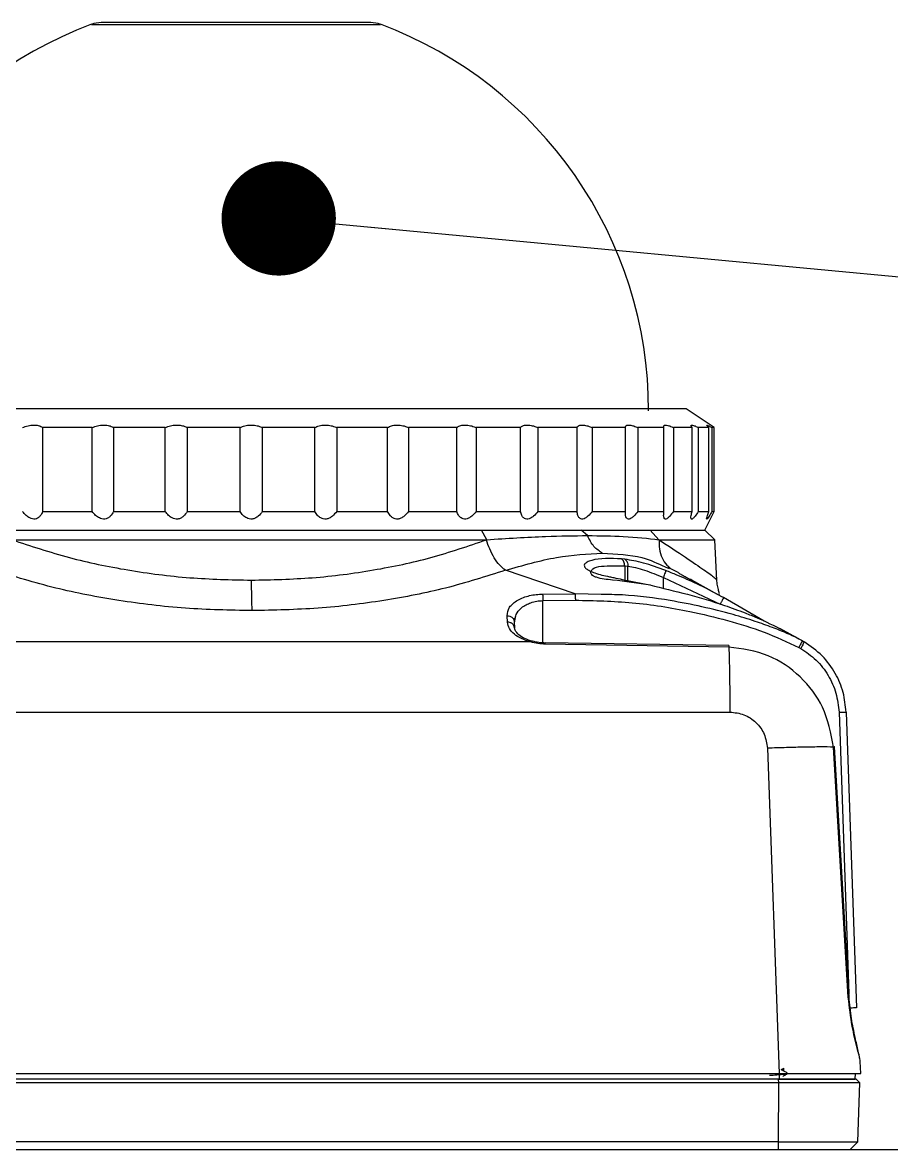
# Model space of a CAD drawing. Header units: millimetres. Extents: x 0 to 297, y 0 to 210.
# Drawn here: x 144.93 to 152.65, y 177.07 to 187.08 of the extents above; entities that cross this region are included whole.
import ezdxf

# ---------------------------------------------------------------- set-up
doc = ezdxf.new("R2010")
doc.units = ezdxf.units.MM
doc.layers.add('图框', color=7, linetype='Continuous')
doc.dimstyles.new('SLDDIMSTYLE0', dxfattribs={"dimtxt": 0.18, "dimasz": 1.016, "dimexe": 0, "dimexo": 0.0625, "dimgap": 0, "dimtad": 0, "dimtih": 1, "dimtoh": 1, "dimdec": 0, "dimrnd": 1e-09, "dimzin": 0, "dimdsep": 46, "dimtxsty": 'Standard', "dimblk1": 'DOT', "dimblk2": 'DOT', "dimsah": 1, "dimcen": 0.09, "dimadec": 0, "dimazin": 0, "dimtfac": 1.016, "dimtdec": 0, "dimtofl": 0, "dimtmove": 0, "dimatfit": 3, "dimldrblk": 'DOT', "dimfxl": 1, "dimfrac": 2, "dimtolj": 1, "dimtzin": 0, "dimarcsym": 0})

# ---------------------------------------------------------------- blocks, each defined once
blk = doc.blocks.new('_Dot')
at = {"color": 0, "linetype": 'ByBlock', "lineweight": -2}
blk.add_line((-0.5, 0), (-1, 0), dxfattribs=at)
at = {"color": 0, "linetype": 'ByBlock', "const_width": 0.5}
blk.add_lwpolyline([(-0.25, 0, 1), (0.25, 0, 1)], format="xyb", close=True, dxfattribs=at)

msp = doc.modelspace()

# ---------------------------------------------------------------- linework, layer by layer
at = {"color": 7, "linetype": 'Continuous', "lineweight": 25}
for p, q in [((145.537, 187.068), (145.538, 187.068)), ((145.538, 187.068), (148.107, 187.068)), ((148.019, 187.084), (145.625, 187.084)), ((148.107, 187.068), (148.106, 187.068)), ((150.822, 183.651), (142.824, 183.651)), ((151.072, 183.485), (150.822, 183.651)), ((145.544, 183.485), (145.104, 183.485)), ((145.104, 183.485), (145.104, 182.738)), ((145.544, 182.738), (145.544, 183.485)), ((146.194, 183.485), (145.733, 183.485)), ((145.733, 183.485), (145.733, 182.738)), ((146.194, 182.738), (146.194, 183.485)), ((146.859, 183.485), (146.389, 183.485)), ((146.389, 183.485), (146.389, 182.738)), ((146.859, 182.738), (146.859, 183.485)), ((147.523, 183.485), (147.056, 183.485)), ((147.056, 183.485), (147.056, 182.738)), ((147.523, 182.738), (147.523, 183.485)), ((148.17, 183.485), (147.717, 183.485)), ((147.717, 183.485), (147.717, 182.738)), ((148.17, 182.738), (148.17, 183.485)), ((148.784, 183.485), (148.356, 183.485)), ((148.356, 183.485), (148.356, 182.738)), ((148.784, 182.738), (148.784, 183.485)), ((149.35, 183.485), (148.957, 183.485)), ((148.957, 183.485), (148.957, 182.738)), ((149.35, 182.738), (149.35, 183.485)), ((149.853, 183.485), (149.505, 183.485)), ((149.505, 183.485), (149.505, 182.738)), ((149.853, 182.738), (149.853, 183.485)), ((150.282, 183.485), (149.988, 183.485)), ((149.988, 183.485), (149.988, 182.738)), ((150.282, 182.738), (150.282, 183.485)), ((150.625, 183.485), (150.393, 183.485)), ((150.393, 183.485), (150.393, 182.738)), ((150.625, 182.738), (150.625, 183.485)), ((150.875, 183.485), (150.709, 183.485)), ((150.709, 183.485), (150.709, 182.738)), ((150.875, 182.738), (150.875, 183.485)), ((151.025, 183.485), (150.93, 183.485)), ((150.93, 183.485), (150.93, 182.738)), ((151.025, 182.738), (151.025, 183.485)), ((151.072, 183.485), (151.05, 183.485)), ((151.05, 183.485), (151.05, 182.738)), ((151.072, 182.738), (151.072, 183.485)), ((145.104, 182.738), (145.544, 182.738)), ((145.733, 182.738), (146.194, 182.738)), ((146.389, 182.738), (146.859, 182.738)), ((147.056, 182.738), (147.523, 182.738)), ((147.717, 182.738), (148.17, 182.738)), ((148.356, 182.738), (148.784, 182.738)), ((148.957, 182.738), (149.35, 182.738)), ((149.505, 182.738), (149.853, 182.738)), ((149.988, 182.738), (150.282, 182.738)), ((150.393, 182.738), (150.625, 182.738)), ((150.709, 182.738), (150.875, 182.738)), ((150.93, 182.738), (151.025, 182.738)), ((150.989, 182.571), (151.072, 182.738)), ((151.05, 182.738), (151.072, 182.738)), ((142.657, 182.571), (150.989, 182.571)), ((149.05, 182.488), (149.004, 182.571)), ((149.947, 182.524), (149.89, 182.571)), ((150.504, 182.571), (150.581, 182.488)), ((151.076, 182.488), (150.989, 182.571)), ((149.048, 182.488), (149.05, 182.488)), ((150.581, 182.488), (150.582, 182.488)), ((151.095, 182.124), (151.076, 182.488)), ((150.278, 182.314), (150.249, 182.317)), ((149.835, 182.007), (149.216, 182.216)), ((150.276, 182.254), (150.305, 182.251)), ((150.276, 182.254), (150.276, 182.115)), ((150.305, 182.111), (150.305, 182.251)), ((150.635, 182.246), (150.671, 182.231)), ((150.75, 182.195), (150.663, 182.242)), ((150.75, 182.195), (150.75, 182.195)), ((150.62, 182.152), (151.124, 181.915)), ((150.62, 182.053), (150.62, 182.152)), ((151.101, 182.002), (150.873, 182.127)), ((149.547, 182.004), (149.835, 182.007)), ((150.068, 182.001), (149.835, 182.007)), ((149.549, 181.946), (149.838, 181.95)), ((149.549, 181.571), (149.549, 181.946)), ((151.515, 181.764), (151.154, 181.973)), ((149.235, 181.755), (149.231, 181.812)), ((149.292, 181.777), (149.3, 181.791)), ((149.297, 181.754), (149.303, 181.782)), ((149.3, 181.701), (149.297, 181.758)), ((151.839, 181.597), (151.656, 181.697)), ((149.44, 181.579), (144.518, 181.579)), ((151.201, 181.547), (149.571, 181.57)), ((149.571, 181.57), (149.571, 181.569)), ((151.201, 181.534), (149.571, 181.559)), ((151.823, 181.531), (151.84, 181.522)), ((151.872, 181.578), (151.853, 181.589)), ((142.77, 180.956), (151.211, 180.956)), ((152.181, 180.954), (152.268, 178.45)), ((152.244, 180.956), (152.335, 178.327)), ((151.544, 180.635), (151.648, 177.743)), ((152.263, 178.421), (152.131, 180.645)), ((152.27, 178.421), (152.142, 180.646)), ((151.666, 177.777), (151.691, 177.791)), ((151.691, 177.764), (151.691, 177.791)), ((152.374, 177.743), (152.37, 177.849)), ((142.34, 177.743), (151.648, 177.743)), ((151.641, 177.693), (142.345, 177.693)), ((151.649, 177.693), (151.641, 177.693)), ((151.641, 177.693), (151.642, 177.66)), ((152.334, 177.693), (151.641, 177.693)), ((151.649, 177.743), (151.649, 177.693)), ((151.69, 177.765), (151.668, 177.778)), ((152.323, 177.693), (152.326, 177.743)), ((152.367, 177.66), (152.334, 177.693)), ((151.642, 177.66), (142.346, 177.66)), ((151.642, 177.66), (151.641, 177.135)), ((152.367, 177.66), (151.642, 177.66)), ((152.348, 177.135), (152.367, 177.66)), ((151.641, 177.135), (142.346, 177.135)), ((151.641, 177.135), (151.639, 177.068)), ((151.641, 177.135), (152.348, 177.135)), ((152.279, 177.068), (152.348, 177.135)), ((136.822, 177.068), (156.822, 177.068))]:
    msp.add_line(p, q, dxfattribs=at)
for centre, radius, start, end in [((146.822, 183.634), 3.667, 110.5142, 180), ((145.625, 186.834), 0.25, 90, 110.5142), ((148.019, 186.834), 0.25, 69.4858, 90), ((146.822, 183.634), 3.667, 0, 69.4858)]:
    msp.add_arc(centre, radius, start, end, dxfattribs=at)
for points, knots in [([(145.538, 187.068), (145.538, 187.068), (145.538, 187.068), (145.538, 187.068), (145.538, 187.068)], [0, 0, 0, 0, 0.560001, 1, 1, 1, 1]), ([(144.926, 183.485), (144.942, 183.49), (144.974, 183.502), (145.023, 183.508), (145.065, 183.505), (145.09, 183.495), (145.101, 183.487), (145.104, 183.485)], [0, 0, 0, 0, 0.2370513, 0.4750686, 0.6949962, 0.910662, 1, 1, 1, 1]), ([(145.544, 183.485), (145.559, 183.49), (145.591, 183.502), (145.642, 183.508), (145.687, 183.505), (145.716, 183.495), (145.729, 183.487), (145.733, 183.485)], [0, 0, 0, 0, 0.237051, 0.475069, 0.694996, 0.910662, 1, 1, 1, 1]), ([(146.194, 183.485), (146.208, 183.49), (146.238, 183.502), (146.289, 183.508), (146.337, 183.505), (146.369, 183.495), (146.385, 183.487), (146.389, 183.485)], [0, 0, 0, 0, 0.237051, 0.475069, 0.694996, 0.910662, 1, 1, 1, 1]), ([(146.859, 183.485), (146.872, 183.49), (146.9, 183.502), (146.95, 183.508), (146.999, 183.505), (147.033, 183.495), (147.051, 183.487), (147.056, 183.485)], [0, 0, 0, 0, 0.237051, 0.475069, 0.694996, 0.910662, 1, 1, 1, 1]), ([(147.523, 183.485), (147.535, 183.49), (147.559, 183.502), (147.607, 183.508), (147.656, 183.505), (147.692, 183.495), (147.711, 183.487), (147.717, 183.485)], [0, 0, 0, 0, 0.237051, 0.475069, 0.694996, 0.910662, 1, 1, 1, 1]), ([(148.17, 183.485), (148.181, 183.49), (148.201, 183.502), (148.245, 183.508), (148.293, 183.505), (148.33, 183.495), (148.35, 183.487), (148.356, 183.485)], [0, 0, 0, 0, 0.237051, 0.475069, 0.694996, 0.910662, 1, 1, 1, 1]), ([(148.784, 183.485), (148.792, 183.49), (148.808, 183.502), (148.848, 183.508), (148.893, 183.505), (148.931, 183.495), (148.951, 183.487), (148.957, 183.485)], [0, 0, 0, 0, 0.237051, 0.475069, 0.694996, 0.910662, 1, 1, 1, 1]), ([(149.35, 183.485), (149.356, 183.49), (149.367, 183.502), (149.401, 183.508), (149.443, 183.505), (149.479, 183.495), (149.499, 183.487), (149.505, 183.485)], [0, 0, 0, 0, 0.237051, 0.475069, 0.694996, 0.910662, 1, 1, 1, 1]), ([(149.853, 183.485), (149.856, 183.49), (149.863, 183.502), (149.891, 183.508), (149.928, 183.505), (149.962, 183.495), (149.982, 183.487), (149.988, 183.485)], [0, 0, 0, 0, 0.237051, 0.475069, 0.694996, 0.910662, 1, 1, 1, 1]), ([(150.282, 183.485), (150.283, 183.49), (150.284, 183.502), (150.305, 183.508), (150.337, 183.505), (150.368, 183.495), (150.387, 183.487), (150.393, 183.485)], [0, 0, 0, 0, 0.237051, 0.475069, 0.694996, 0.910662, 1, 1, 1, 1]), ([(150.625, 183.485), (150.624, 183.49), (150.62, 183.502), (150.633, 183.508), (150.659, 183.505), (150.686, 183.495), (150.704, 183.487), (150.709, 183.485)], [0, 0, 0, 0, 0.237051, 0.475069, 0.694996, 0.910662, 1, 1, 1, 1]), ([(150.875, 183.485), (150.871, 183.49), (150.862, 183.502), (150.868, 183.508), (150.887, 183.505), (150.91, 183.495), (150.926, 183.487), (150.93, 183.485)], [0, 0, 0, 0, 0.237051, 0.475069, 0.694996, 0.910662, 1, 1, 1, 1]), ([(151.025, 183.485), (151.019, 183.49), (151.005, 183.502), (151.003, 183.508), (151.014, 183.505), (151.032, 183.495), (151.046, 183.487), (151.05, 183.485)], [0, 0, 0, 0, 0.237051, 0.475069, 0.694996, 0.910662, 1, 1, 1, 1]), ([(145.104, 182.738), (145.097, 182.723), (145.086, 182.7), (145.062, 182.679), (145.038, 182.67), (145.014, 182.671), (144.986, 182.682), (144.955, 182.704), (144.936, 182.726), (144.926, 182.738)], [0, 0, 0, 0, 0.2220781, 0.3538675, 0.4589202, 0.564514, 0.6602665, 0.8183359, 1, 1, 1, 1]), ([(145.733, 182.738), (145.725, 182.723), (145.712, 182.7), (145.684, 182.679), (145.658, 182.67), (145.632, 182.671), (145.603, 182.682), (145.572, 182.704), (145.554, 182.726), (145.544, 182.738)], [0, 0, 0, 0, 0.222078, 0.353868, 0.45892, 0.564514, 0.660267, 0.818336, 1, 1, 1, 1]), ([(146.389, 182.738), (146.379, 182.723), (146.364, 182.7), (146.334, 182.679), (146.306, 182.67), (146.279, 182.671), (146.25, 182.682), (146.22, 182.704), (146.203, 182.726), (146.194, 182.738)], [0, 0, 0, 0, 0.222078, 0.353868, 0.45892, 0.564514, 0.660267, 0.818336, 1, 1, 1, 1]), ([(147.056, 182.738), (147.045, 182.723), (147.028, 182.7), (146.995, 182.679), (146.967, 182.67), (146.94, 182.671), (146.912, 182.682), (146.883, 182.704), (146.867, 182.726), (146.859, 182.738)], [0, 0, 0, 0, 0.222078, 0.353868, 0.45892, 0.564514, 0.660267, 0.818336, 1, 1, 1, 1]), ([(147.717, 182.738), (147.705, 182.723), (147.686, 182.7), (147.653, 182.679), (147.625, 182.67), (147.598, 182.671), (147.571, 182.682), (147.544, 182.704), (147.531, 182.726), (147.523, 182.738)], [0, 0, 0, 0, 0.222078, 0.353868, 0.45892, 0.564514, 0.660267, 0.818336, 1, 1, 1, 1]), ([(148.356, 182.738), (148.343, 182.723), (148.324, 182.7), (148.29, 182.679), (148.262, 182.67), (148.237, 182.671), (148.212, 182.682), (148.188, 182.704), (148.177, 182.726), (148.17, 182.738)], [0, 0, 0, 0, 0.222078, 0.353868, 0.45892, 0.564514, 0.660267, 0.818336, 1, 1, 1, 1]), ([(148.957, 182.738), (148.944, 182.723), (148.924, 182.7), (148.891, 182.679), (148.864, 182.67), (148.841, 182.671), (148.818, 182.682), (148.798, 182.704), (148.789, 182.726), (148.784, 182.738)], [0, 0, 0, 0, 0.222078, 0.353868, 0.45892, 0.564514, 0.660267, 0.818336, 1, 1, 1, 1]), ([(149.505, 182.738), (149.493, 182.723), (149.473, 182.7), (149.441, 182.679), (149.416, 182.67), (149.395, 182.671), (149.376, 182.682), (149.359, 182.704), (149.353, 182.726), (149.35, 182.738)], [0, 0, 0, 0, 0.222078, 0.353868, 0.45892, 0.564514, 0.660267, 0.818336, 1, 1, 1, 1]), ([(149.988, 182.738), (149.976, 182.723), (149.956, 182.7), (149.927, 182.679), (149.904, 182.67), (149.886, 182.671), (149.87, 182.682), (149.858, 182.704), (149.855, 182.726), (149.853, 182.738)], [0, 0, 0, 0, 0.222078, 0.353868, 0.45892, 0.564514, 0.660267, 0.818336, 1, 1, 1, 1]), ([(150.393, 182.738), (150.381, 182.723), (150.362, 182.7), (150.336, 182.679), (150.316, 182.67), (150.302, 182.671), (150.29, 182.682), (150.282, 182.704), (150.282, 182.726), (150.282, 182.738)], [0, 0, 0, 0, 0.222078, 0.353868, 0.45892, 0.564514, 0.660267, 0.818336, 1, 1, 1, 1]), ([(150.709, 182.738), (150.698, 182.723), (150.681, 182.7), (150.658, 182.679), (150.642, 182.67), (150.631, 182.671), (150.624, 182.682), (150.621, 182.704), (150.624, 182.726), (150.625, 182.738)], [0, 0, 0, 0, 0.222078, 0.353868, 0.45892, 0.564514, 0.660267, 0.818336, 1, 1, 1, 1]), ([(150.93, 182.738), (150.921, 182.723), (150.905, 182.7), (150.886, 182.679), (150.874, 182.67), (150.867, 182.671), (150.864, 182.682), (150.866, 182.704), (150.872, 182.726), (150.875, 182.738)], [0, 0, 0, 0, 0.222078, 0.353868, 0.45892, 0.564514, 0.660267, 0.818336, 1, 1, 1, 1]), ([(151.05, 182.738), (151.042, 182.723), (151.029, 182.7), (151.014, 182.679), (151.007, 182.67), (151.004, 182.671), (151.005, 182.682), (151.012, 182.704), (151.021, 182.726), (151.025, 182.738)], [0, 0, 0, 0, 0.222078, 0.353868, 0.45892, 0.564514, 0.660267, 0.818336, 1, 1, 1, 1]), ([(149.004, 182.571), (149.098, 182.571), (149.275, 182.571), (149.517, 182.571), (149.721, 182.571), (149.836, 182.571), (149.89, 182.571)], [0, 0, 0, 0, 0.2969836, 0.5599746, 0.792912, 1, 1, 1, 1]), ([(149.05, 182.488), (149.229, 182.499), (149.552, 182.52), (149.826, 182.523), (149.947, 182.524)], [0, 0, 0, 0, 0.5569576, 1, 1, 1, 1]), ([(149.89, 182.571), (149.942, 182.571), (150.052, 182.571), (150.205, 182.571), (150.356, 182.571), (150.453, 182.571), (150.504, 182.571)], [0, 0, 0, 0, 0.209669, 0.446032, 0.709499, 1, 1, 1, 1]), ([(150.078, 182.368), (150.052, 182.385), (150.012, 182.412), (149.97, 182.471), (149.955, 182.507), (149.947, 182.524)], [0, 0, 0, 0, 0.4887168, 0.743881, 1, 1, 1, 1]), ([(149.947, 182.524), (150.057, 182.523), (150.302, 182.52), (150.482, 182.499), (150.581, 182.488)], [0, 0, 0, 0, 0.44906, 1, 1, 1, 1]), ([(150.504, 182.571), (150.582, 182.571), (150.739, 182.571), (150.89, 182.571), (150.978, 182.571), (150.981, 182.571), (150.982, 182.571)], [0, 0, 0, 0, 0.266332, 0.532664, 0.798996, 1, 1, 1, 1]), ([(144.831, 182.487), (144.999, 182.432), (145.325, 182.323), (145.861, 182.212), (146.406, 182.141), (146.776, 182.132), (146.958, 182.128)], [0, 0, 0, 0, 0.260169, 0.507231, 0.757345, 1, 1, 1, 1]), ([(144.832, 182.488), (144.998, 182.488), (145.329, 182.488), (145.86, 182.488), (146.405, 182.488), (146.774, 182.488), (146.958, 182.488)], [0, 0, 0, 0, 0.2500022, 0.5000044, 0.7500022, 1, 1, 1, 1]), ([(146.958, 182.488), (146.958, 182.488), (147.141, 182.488), (147.508, 182.488), (148.046, 182.488), (148.567, 182.488), (148.887, 182.488), (149.047, 182.488)], [0, 0, 0, 0, 0.000009, 0.250007, 0.500004, 0.750002, 1, 1, 1, 1]), ([(146.958, 182.128), (147.14, 182.132), (147.509, 182.141), (148.046, 182.212), (148.571, 182.323), (148.887, 182.432), (149.049, 182.487)], [0, 0, 0, 0, 0.2424731, 0.4924892, 0.7395439, 1, 1, 1, 1]), ([(149.216, 182.216), (149.199, 182.23), (149.164, 182.258), (149.116, 182.325), (149.075, 182.403), (149.056, 182.46), (149.047, 182.488)], [0, 0, 0, 0, 0.245502, 0.500081, 0.754617, 1, 1, 1, 1]), ([(150.582, 182.488), (150.582, 182.46), (150.58, 182.403), (150.606, 182.325), (150.64, 182.268), (150.67, 182.246), (150.68, 182.239)], [0, 0, 0, 0, 0.280945, 0.572343, 0.863777, 1, 1, 1, 1]), ([(150.582, 182.488), (150.662, 182.488), (150.822, 182.488), (150.976, 182.488), (151.066, 182.488), (151.069, 182.488), (151.07, 182.488)], [0, 0, 0, 0, 0.266352, 0.532705, 0.799057, 1, 1, 1, 1]), ([(150.582, 182.487), (150.665, 182.433), (150.827, 182.325), (150.988, 182.215), (151.082, 182.147), (151.087, 182.137), (151.089, 182.133)], [0, 0, 0, 0, 0.2739091, 0.5377263, 0.8003637, 1, 1, 1, 1]), ([(149.216, 182.216), (149.371, 182.26), (149.68, 182.348), (149.946, 182.361), (150.078, 182.368)], [0, 0, 0, 0, 0.502771, 1, 1, 1, 1]), ([(150.249, 182.317), (150.151, 182.321), (150.032, 182.326), (149.955, 182.294), (149.942, 182.289)], [0, 0, 0, 0, 0.8257968, 1, 1, 1, 1]), ([(150.078, 182.368), (150.202, 182.362), (150.417, 182.352), (150.57, 182.277), (150.635, 182.246)], [0, 0, 0, 0, 0.577125, 1, 1, 1, 1]), ([(150.641, 182.214), (150.573, 182.239), (150.442, 182.287), (150.331, 182.305), (150.278, 182.314)], [0, 0, 0, 0, 0.515581, 1, 1, 1, 1]), ([(146.963, 181.857), (146.766, 181.861), (146.367, 181.87), (145.78, 181.941), (145.204, 182.052), (144.851, 182.16), (144.671, 182.216)], [0, 0, 0, 0, 0.244529, 0.49391, 0.741239, 1, 1, 1, 1]), ([(149.216, 182.216), (149.042, 182.16), (148.701, 182.052), (148.138, 181.941), (147.558, 181.87), (147.161, 181.861), (146.963, 181.857)], [0, 0, 0, 0, 0.258876, 0.506275, 0.755361, 1, 1, 1, 1]), ([(149.942, 182.289), (149.933, 182.283), (149.918, 182.273), (149.915, 182.252), (149.931, 182.231), (149.965, 182.21), (150.032, 182.183), (150.109, 182.165), (150.191, 182.148), (150.311, 182.124), (150.417, 182.102), (150.499, 182.086)], [0, 0, 0, 0, 0.083604, 0.151988, 0.22773, 0.292423, 0.366933, 0.539588, 0.591682, 0.685989, 1, 1, 1, 1]), ([(150.506, 182.085), (150.394, 182.101), (150.232, 182.124), (150.056, 182.14), (150, 182.163), (149.983, 182.177), (149.974, 182.192), (149.974, 182.2), (149.975, 182.203)], [0, 0, 0, 0, 0.555984, 0.805135, 0.857071, 0.904839, 0.951457, 1, 1, 1, 1]), ([(149.975, 182.205), (149.98, 182.213), (149.997, 182.24), (150.102, 182.26), (150.206, 182.256), (150.276, 182.254)], [0, 0, 0, 0, 0.122213, 0.40328, 1, 1, 1, 1]), ([(150.305, 182.251), (150.327, 182.248), (150.373, 182.241), (150.479, 182.211), (150.564, 182.175), (150.62, 182.152)], [0, 0, 0, 0, 0.243073, 0.498665, 1, 1, 1, 1]), ([(150.641, 182.214), (150.64, 182.212), (150.64, 182.208), (150.635, 182.194), (150.628, 182.174), (150.622, 182.159), (150.62, 182.152)], [0, 0, 0, 0, 0.245907, 0.505772, 0.76246, 1, 1, 1, 1]), ([(151.154, 181.973), (151.149, 181.975), (151.072, 182.019), (150.935, 182.089), (150.767, 182.163), (150.674, 182.2), (150.641, 182.214)], [0, 0, 0, 0, 0.026687, 0.46971, 0.812305, 1, 1, 1, 1]), ([(150.75, 182.195), (150.75, 182.195), (150.75, 182.195), (150.758, 182.19), (150.771, 182.183), (150.788, 182.174), (150.811, 182.161), (150.843, 182.143), (150.865, 182.132), (150.873, 182.127)], [0, 0, 0, 0, 0.046125, 0.241092, 0.382922, 0.459836, 0.671802, 0.867911, 1, 1, 1, 1]), ([(146.958, 182.128), (146.958, 182.101), (146.958, 182.046), (146.96, 181.97), (146.961, 181.903), (146.963, 181.872), (146.963, 181.857)], [0, 0, 0, 0, 0.244278, 0.497533, 0.752081, 1, 1, 1, 1]), ([(150.873, 182.127), (150.866, 182.131), (150.859, 182.135), (150.853, 182.138), (150.853, 182.138)], [0, 0, 0, 0, 0.979212, 1, 1, 1, 1]), ([(151.112, 181.996), (151.114, 181.999), (151.12, 182.003), (151.113, 182.029), (151.104, 182.066), (151.097, 182.102), (151.096, 182.123), (151.095, 182.132)], [0, 0, 0, 0, 0.3191336, 0.6393008, 0.8619798, 0.9401897, 1, 1, 1, 1]), ([(149.231, 181.812), (149.235, 181.837), (149.242, 181.888), (149.306, 181.942), (149.374, 181.975), (149.43, 181.991), (149.488, 182.002), (149.528, 182.003), (149.547, 182.004)], [0, 0, 0, 0, 0.2756856, 0.5443305, 0.6649737, 0.7843231, 0.8982926, 1, 1, 1, 1]), ([(151.853, 181.589), (151.853, 181.589), (151.853, 181.589), (151.852, 181.59), (151.847, 181.592), (151.804, 181.617), (151.717, 181.657), (151.582, 181.711), (151.423, 181.767), (151.215, 181.831), (150.963, 181.894), (150.636, 181.957), (150.337, 181.998), (150.131, 182), (150.068, 182.001)], [0, 0, 0, 0, 0.000074, 0.000663, 0.002302, 0.008471, 0.081457, 0.157231, 0.244554, 0.355957, 0.510844, 0.666079, 0.89712, 1, 1, 1, 1]), ([(150.499, 182.086), (150.722, 182.032), (151.009, 181.962), (151.321, 181.847), (151.496, 181.778), (151.605, 181.722), (151.68, 181.684)], [0, 0, 0, 0, 0.5503164, 0.7056261, 0.797156, 1, 1, 1, 1]), ([(149.303, 181.782), (149.305, 181.796), (149.309, 181.832), (149.347, 181.875), (149.397, 181.909), (149.442, 181.929), (149.494, 181.943), (149.531, 181.945), (149.549, 181.946)], [0, 0, 0, 0, 0.16639, 0.448552, 0.593893, 0.726757, 0.866053, 1, 1, 1, 1]), ([(149.838, 181.95), (150.007, 181.946), (150.348, 181.939), (150.8, 181.867), (151.189, 181.772), (151.516, 181.673), (151.722, 181.578), (151.823, 181.531)], [0, 0, 0, 0, 0.247615, 0.500679, 0.668377, 0.835854, 1, 1, 1, 1]), ([(149.231, 181.812), (149.24, 181.811), (149.257, 181.809), (149.28, 181.796), (149.288, 181.783), (149.292, 181.777)], [0, 0, 0, 0, 0.337461, 0.674921, 1, 1, 1, 1]), ([(149.44, 181.579), (149.412, 181.588), (149.355, 181.607), (149.291, 181.648), (149.246, 181.698), (149.239, 181.735), (149.235, 181.755)], [0, 0, 0, 0, 0.23215, 0.472672, 0.726284, 1, 1, 1, 1]), ([(149.292, 181.724), (149.288, 181.729), (149.281, 181.74), (149.261, 181.752), (149.243, 181.754), (149.235, 181.755)], [0, 0, 0, 0, 0.2646143, 0.6323072, 1, 1, 1, 1]), ([(149.292, 181.777), (149.292, 181.776), (149.296, 181.771), (149.296, 181.764), (149.296, 181.757)], [0, 0, 0, 0, 0.041894, 1, 1, 1, 1]), ([(149.459, 181.584), (149.434, 181.592), (149.384, 181.607), (149.333, 181.642), (149.299, 181.682), (149.295, 181.711), (149.292, 181.725)], [0, 0, 0, 0, 0.249505, 0.499167, 0.749561, 1, 1, 1, 1]), ([(149.299, 181.7), (149.299, 181.707), (149.299, 181.716), (149.293, 181.723), (149.292, 181.724)], [0, 0, 0, 0, 0.749573, 1, 1, 1, 1]), ([(149.458, 181.584), (149.457, 181.585), (149.453, 181.587), (149.447, 181.586), (149.442, 181.581), (149.44, 181.579)], [0, 0, 0, 0, 0.317602, 0.674676, 1, 1, 1, 1]), ([(149.571, 181.559), (149.549, 181.561), (149.503, 181.563), (149.461, 181.574), (149.44, 181.579)], [0, 0, 0, 0, 0.489742, 1, 1, 1, 1]), ([(149.572, 181.569), (149.552, 181.57), (149.513, 181.572), (149.476, 181.58), (149.458, 181.585)], [0, 0, 0, 0, 0.493941, 1, 1, 1, 1]), ([(149.571, 181.56), (149.571, 181.562), (149.571, 181.568), (149.571, 181.571), (149.571, 181.57), (149.571, 181.57)], [0, 0, 0, 0, 0.466711, 0.933423, 1, 1, 1, 1]), ([(151.201, 181.546), (151.201, 181.546), (151.201, 181.547), (151.201, 181.543), (151.201, 181.537), (151.201, 181.534)], [0, 0, 0, 0, 0.131877, 0.565938, 1, 1, 1, 1]), ([(152.131, 180.645), (152.108, 180.767), (152.064, 180.999), (151.846, 181.282), (151.555, 181.484), (151.321, 181.517), (151.201, 181.534)], [0, 0, 0, 0, 0.261476, 0.500455, 0.743921, 1, 1, 1, 1]), ([(152.244, 180.956), (152.238, 181.014), (152.225, 181.134), (152.152, 181.306), (152.036, 181.465), (151.926, 181.541), (151.87, 181.579)], [0, 0, 0, 0, 0.23073, 0.474314, 0.73074, 1, 1, 1, 1]), ([(151.211, 180.956), (151.254, 180.951), (151.339, 180.942), (151.448, 180.868), (151.525, 180.762), (151.538, 180.677), (151.544, 180.635)], [0, 0, 0, 0, 0.250001, 0.5, 0.749999, 1, 1, 1, 1]), ([(152.131, 180.645), (152.134, 180.645), (152.14, 180.646), (152.143, 180.646), (152.144, 180.646), (152.142, 180.646), (152.142, 180.646)], [0, 0, 0, 0, 0.295207, 0.627611, 0.991249, 1, 1, 1, 1]), ([(152.37, 177.845), (152.37, 177.847), (152.37, 177.851), (152.366, 177.875), (152.356, 177.914), (152.333, 178.005), (152.291, 178.173), (152.273, 178.334), (152.263, 178.421)], [0, 0, 0, 0, 0.068491, 0.140531, 0.235606, 0.342479, 0.644039, 1, 1, 1, 1]), ([(152.263, 178.421), (152.265, 178.421), (152.269, 178.421), (152.271, 178.421), (152.271, 178.421), (152.271, 178.421)], [0, 0, 0, 0, 0.4476315, 0.9490368, 1, 1, 1, 1]), ([(152.366, 177.877), (152.361, 177.898), (152.35, 177.948), (152.322, 178.071), (152.288, 178.234), (152.276, 178.361), (152.27, 178.426)], [0, 0, 0, 0, 0.166898, 0.405271, 0.69234, 1, 1, 1, 1]), ([(151.563, 177.728), (151.585, 177.729), (151.629, 177.732), (151.682, 177.736), (151.717, 177.74), (151.72, 177.742), (151.721, 177.743)], [0, 0, 0, 0, 0.2753993, 0.5505261, 0.8258155, 1, 1, 1, 1]), ([(151.648, 177.743), (151.699, 177.743), (151.8, 177.743), (151.986, 177.743), (152.185, 177.743), (152.315, 177.743), (152.37, 177.743), (152.372, 177.743), (152.374, 177.743)], [0, 0, 0, 0, 0.1304271, 0.2574141, 0.4999908, 0.7425709, 0.8695625, 1, 1, 1, 1]), ([(151.681, 177.718), (151.685, 177.72), (151.7, 177.729), (151.714, 177.737), (151.724, 177.743)], [0, 0, 0, 0, 0.30171, 1, 1, 1, 1]), ([(151.724, 177.745), (151.715, 177.751), (151.704, 177.757), (151.693, 177.764), (151.691, 177.765)], [0, 0, 0, 0, 0.891361, 1, 1, 1, 1])]:
    msp.add_open_spline(points, degree=3, knots=knots, dxfattribs=at)
for points in [[(144.871, 182.571), (145.033, 182.571), (145.358, 182.571), (145.879, 182.571), (146.413, 182.571), (146.955, 182.571), (147.495, 182.571), (148.022, 182.571), (148.532, 182.571), (148.847, 182.571), (149.004, 182.571)], [(150.276, 182.254), (150.276, 182.261), (150.276, 182.274), (150.27, 182.293), (150.261, 182.308), (150.253, 182.314), (150.249, 182.317)], [(150.278, 182.314), (150.282, 182.311), (150.29, 182.305), (150.299, 182.29), (150.304, 182.272), (150.305, 182.258), (150.305, 182.251)], [(149.547, 182.004), (149.547, 182.001), (149.548, 181.994), (149.549, 181.98), (149.549, 181.964), (149.549, 181.952), (149.549, 181.946)], [(149.835, 182.007), (149.836, 182.004), (149.836, 181.998), (149.837, 181.983), (149.837, 181.967), (149.838, 181.956), (149.838, 181.95)], [(151.154, 181.973), (151.153, 181.972), (151.153, 181.97), (151.147, 181.956), (151.137, 181.937), (151.128, 181.922), (151.124, 181.915)], [(151.201, 181.534), (151.203, 181.497), (151.205, 181.424), (151.208, 181.282), (151.21, 181.125), (151.211, 181.012), (151.211, 180.956)], [(151.853, 181.589), (151.853, 181.588), (151.853, 181.586), (151.846, 181.573), (151.836, 181.554), (151.828, 181.539), (151.823, 181.531)], [(151.87, 181.579), (151.87, 181.579), (151.869, 181.577), (151.863, 181.563), (151.853, 181.544), (151.844, 181.529), (151.84, 181.522)], [(151.84, 181.522), (151.888, 181.489), (151.983, 181.424), (152.089, 181.285), (152.162, 181.126), (152.174, 181.011), (152.181, 180.954)], [(152.181, 180.954), (152.189, 180.954), (152.206, 180.955), (152.227, 180.955), (152.242, 180.956), (152.243, 180.956), (152.244, 180.956)], [(152.131, 180.645), (152.095, 180.645), (152.022, 180.646), (151.877, 180.644), (151.716, 180.64), (151.602, 180.636), (151.544, 180.635)], [(152.335, 178.327), (152.335, 178.327), (152.333, 178.326), (152.319, 178.326), (152.298, 178.325), (152.281, 178.325), (152.272, 178.324)], [(151.649, 177.693), (151.74, 177.693), (151.921, 177.693), (152.147, 177.693), (152.3, 177.693), (152.315, 177.693), (152.323, 177.693)]]:
    msp.add_open_spline(points, degree=3, dxfattribs=at)

# ---------------------------------------------------------------- leaders
at = {"layer": '图框'}
msp.add_leader([(147.202, 185.343), (210.611, 179.368)], dimstyle='SLDDIMSTYLE0', dxfattribs=at)

doc.saveas('drawing.dxf')
